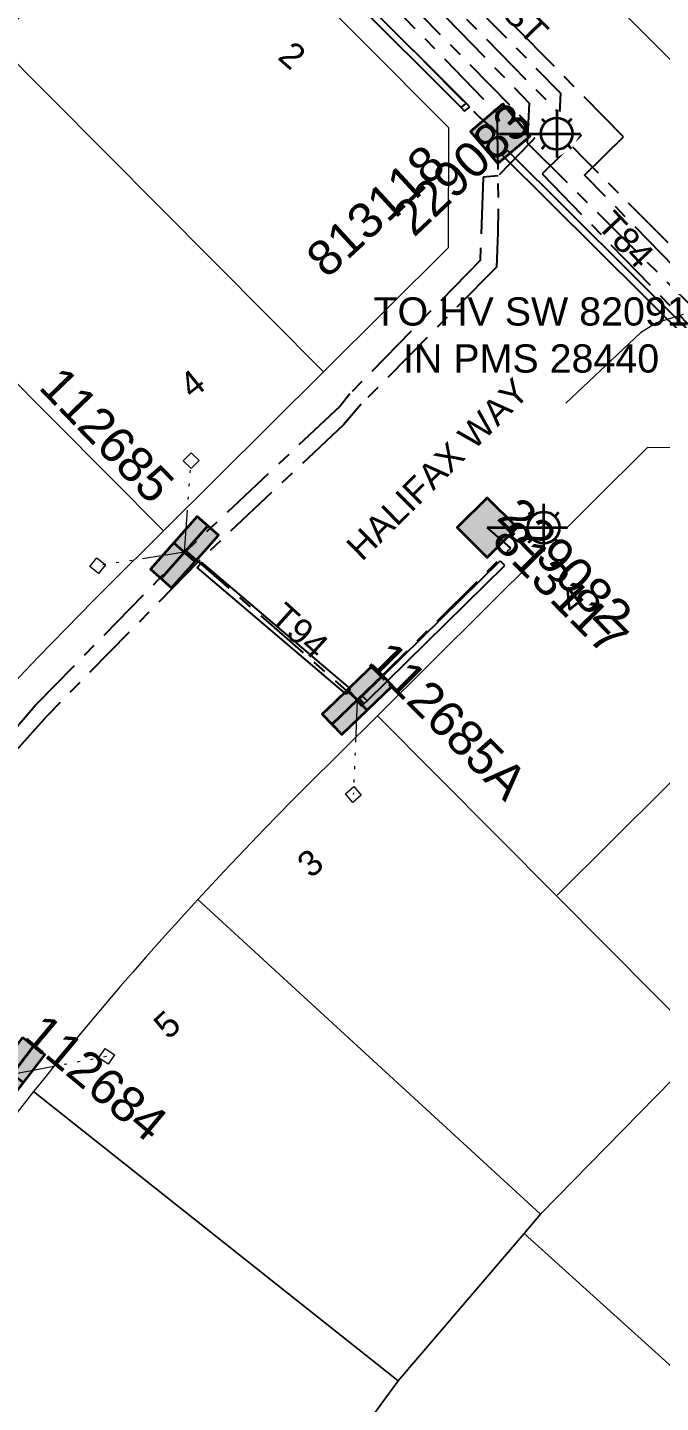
# Model space of a CAD drawing. Header units: metres. Extents: x 293418 to 294566, y 6233478 to 6234177.
# Drawn here: x 293670.1 to 293715, y 6233779.9 to 6233877.4 of the extents above; entities that cross this region are included whole.
import ezdxf
from ezdxf.enums import TextEntityAlignment as Align

# ---------------------------------------------------------------- set-up
doc = ezdxf.new("R2010")
doc.units = ezdxf.units.M
doc.linetypes.add('Cable Exist UG', pattern=[7, 4, -1, 1, -1])
doc.linetypes.add('PHANTOMX2', pattern=[6.6, 3, -0.75, 0.2, -0.75, 0.2, -0.75, 0.2, -0.75])
doc.layers.get('0').update_dxf_attribs({"color": 6})
doc.layers.add('_User Miscellaneous1_Cons Lines', color=6, linetype='Continuous', lineweight=13, transparency=0.7)
doc.layers.add('_User Miscellaneous3_Roads', color=7, linetype='Continuous', lineweight=13, transparency=0.5)
for name, color, linetype, lineweight in [('_User_HV_Exist', 1, 'Continuous', 35), ('_User_LV_Exist', 5, 'Continuous', 35), ('Cadastre Land Parcels_SP_EXT', 118, 'Continuous', 15), ('Cadastre Roads_SP_EXT', 218, 'Continuous', 15), ('Mains_HV_EXT', 13, 'Continuous', 25), ('Mains_LV_EXT', 163, 'Continuous', 25), ('Mains_LV_SL_EXT', 135, 'Continuous', 25), ('Services_SP_EXT', 42, 'PHANTOMX2', 20)]:
    doc.layers.add(name, color=color, linetype=linetype, lineweight=lineweight)
for name, color, linetype in [('Duct_SP_EXT', 30, 'Continuous'), ('Equip_SP_SL_EXT', 7, 'Continuous'), ('SupportsUG_SP_LV_EXT', 7, 'Continuous'), ('SupportsUG_SP_LV_SL_EXT', 7, 'Continuous')]:
    doc.layers.add(name, color=color, linetype=linetype)
doc.layers.add('Features_HIDE', color=1, linetype='Continuous', plot=False)
doc.styles.add('COLUMN_LABEL', font='arial.ttf', dxfattribs={"height": 2})
doc.styles.add('iecARIAL', font='arial.ttf', dxfattribs={"height": 2})
doc.styles.add('POLE_LABEL', font='arial.ttf', dxfattribs={"height": 2})
doc.styles.add('SL_LABEL', font='arial.ttf', dxfattribs={"height": 2})
doc.styles.get("Standard").update_dxf_attribs({"font": 'arial.ttf'})

# ---------------------------------------------------------------- blocks, each defined once
blk = doc.blocks.new('SL_LANTERN_EXT')
at = {"flags": 9}
for tag, p in [('LRATECODE', (-7.4, 0)), ('LOUTREACHVOCAB', (-7.2, 0)), ('LOUTREACH', (-7, 0)), ('LANTNUMBER', (-6.6, 0)), ('LNEW', (-6.4, 0)), ('LMASTVOCAB', (-6.2, 0)), ('LMAST', (-6, 0)), ('LLAMPVOCAB', (-5.8, 0)), ('LLAMP', (-5.6, 0)), ('LEXIST', (-5.4, 0)), ('LCHARGE3PERCENT', (-5.2, 0)), ('LCHARGE3', (-5, 0)), ('LCHARGE2PERCENT', (-4.8, 0)), ('LCHARGE2', (-4.6, 0)), ('LCHARGE1PERCENT', (-4.4, 0)), ('LCHARGE1', (-4.2, 0)), ('LCATEGORY', (-4, 0)), ('LBRACKETVOCAB', (-3.8, 0)), ('LBRACKET', (-3.6, 0)), ('LKINGHEIGHT', (-3.4, 0)), ('CREPLACE', (-3.2, 0)), ('CREMOVE', (-3, 0)), ('CNUMBER', (-2.8, 0)), ('CNEW', (-2.6, 0)), ('CEXIST', (-2.4, 0)), ('USAGE', (-2.2, 0)), ('STATE', (-2, 0)), ('OWNED_BY', (-1.8, 0)), ('ORIENTATION', (-1.6, 0)), ('OPERATING_VOLTAGE', (-1.4, 0)), ('NO_PHASES', (-1.2, 0)), ('LANTERN_TYPE', (-1, 0)), ('LANTERN_PURPOSE', (-0.8, 0)), ('CONTROL_TYPE', (-0.6, 0)), ('CONSTRUCTED_VOLTAGE', (-0.4, 0))]:
    blk.add_attdef(tag, text='', height=0.001, rotation=270, dxfattribs=at).set_placement(p, align=Align.MIDDLE_LEFT)
at = {"style": 'SL_LABEL', "flags": 9}
blk.add_attdef('STREET_CODE', text='', height=0.001, rotation=270, dxfattribs=at).set_placement((0.001, 0), align=Align.MIDDLE_LEFT)
at = {"flags": 1}
blk.add_attdef('Z', (0, 0), '', height=0.001, rotation=270, dxfattribs=at)
at = {"width": 0.9}
blk.add_attdef('LNUMBER', text='', height=1, dxfattribs=at).set_placement((7, -1), align=Align.MIDDLE_LEFT)
at = {"flags": 9}
for tag, p in [('LREMOVE', (0, -7.6)), ('LREPLACE', (0, -7.8)), ('LTYPE', (0, -8)), ('LTYPEVOCAB', (0, -8.2)), ('LEGEND', (0, -8.4)), ('SUBURB', (0, -8.6)), ('STREETNAME', (0, -8.8)), ('LOCATION', (0, -9)), ('NOTES', (0, -9.2)), ('MAINTAINED_BY', (0, -9.863))]:
    blk.add_attdef(tag, text='', height=0.001, dxfattribs=at).set_placement(p, align=Align.MIDDLE_LEFT)
blk.add_attdef('OPERATED_BY', (0, -9.607), '', height=0.001, dxfattribs=at)
at = {"layer": 'Features_HIDE', "width": 0.9}
blk.add_attdef('ASSET_NUM', text='', height=1, dxfattribs=at).set_placement((7, 1), align=Align.MIDDLE_LEFT)
blk.add_wipeout([(5.688, 0), (5.061, -1.061), (4, -1.688), (2.939, -1.061), (2.313, 0), (2.939, 1.061), (4, 1.687), (5.061, 1.061)])
for p, q in [((2.939, 1.061), (3.205, 0.795)), ((4, 1.687), (4, 0)), ((5.061, 1.061), (4.795, 0.795)), ((0, 0), (4, 0)), ((2.939, -1.061), (3.205, -0.795)), ((4, 0), (5.688, 0)), ((4, 0), (4, -1.688)), ((5.061, -1.061), (4.795, -0.795))]:
    blk.add_line(p, q)
blk.add_circle((4, 0), 1.125)
blk = doc.blocks.new('CCP_EXT')
at = {"flags": 9}
for tag, p in [('STATE', (0, -1.8)), ('USAGE', (0, -1.2)), ('LEGEND', (0, -1.4)), ('LIFE_SUPPORT', (0, -1.6)), ('NOTES', (0, -2))]:
    blk.add_attdef(tag, text='', height=0.2, dxfattribs=at).set_placement(p, align=Align.MIDDLE_LEFT)
blk.add_wipeout([(0, 0.566), (0.566, 0), (0, -0.566), (-0.566, 0)])
blk.add_lwpolyline([(-0.566, 0), (0, 0.566), (0.566, 0), (0, -0.566), (-0.566, 0)])
at = {"flags": 1}
blk.add_attdef('Z', (0, 0), '', height=0.2, dxfattribs=at)
at = {"flags": 9}
for tag, p in [('CCP_TYPE', (0, 0)), ('OPERATING_VOLTAGE', (0, -0.6)), ('ORIENTATION', (0, -0.8)), ('OWNED_BY', (0, -1)), ('CONSTRUCTED_VOLTAGE', (0, -0.2)), ('NO_PHASES', (0, -0.4))]:
    blk.add_attdef(tag, text='', height=0.2, dxfattribs=at).set_placement(p, align=Align.MIDDLE_LEFT)
blk = doc.blocks.new('PILLAR_EXT')
blk.add_hatch(color=256).paths.add_polyline_path([(-2.5, 1), (-2.5, -1), (2.5, -1), (2.5, 1)])
for p, q in [((0, 1), (0, -1)), ((-2.5, 0), (2.5, 0))]:
    blk.add_line(p, q)
at = {"ltscale": 10}
blk.add_line((2.5, 0), (-2.5, 0), dxfattribs=at)
blk.add_lwpolyline([(-2.5, -1), (-1.25, -1), (1.25, -1), (2.5, -1), (2.5, 1), (-2.5, 1)], close=True)
at = {"width": 0.9, "flags": 8}
blk.add_attdef('ASSET_NUM', text='', height=2, rotation=90, dxfattribs=at).set_placement((-2, 4), align=Align.MIDDLE_LEFT)
for tag, p, flags in [('OWNED_BY', (0, -0.2), 9), ('STATE', (0, -0.4), 9), ('SUPPORT_TYPE', (0, -0.6), 9), ('USAGE', (0, -0.8), 9), ('LEGEND', (0, -1), 9), ('STREETNAME', (0, -1.8), 9), ('SUBURB', (0, -2), 1), ('LOCATION', (0, -1.2), 9), ('NOTES', (0, -1.4), 9), ('PARENT', (0, -1.6), 9)]:
    blk.add_attdef(tag, p, '', height=0.2, dxfattribs=dict(flags=flags))
blk = doc.blocks.new('COLUMN_EXT')
blk.add_hatch(color=256).paths.add_polyline_path([(1.5, -1.5), (1.5, 1.5), (-1.5, 1.5), (-1.5, -1.5)])
blk.add_lwpolyline([(1.5, 1.5), (-1.5, 1.5), (-1.5, -1.5), (1.5, -1.5)], close=True)
at = {"flags": 9}
for tag, p in [('NOTES', (-1.813, 2)), ('STREETNAME', (-1.813, 1.6)), ('LOCATION', (-1.813, 1.4)), ('SUBURB', (-1.813, 1.8)), ('LEGEND', (-1.813, 1.2)), ('USAGE', (-1.813, 1)), ('COLUMN_TYPE', (-1.813, 0.4)), ('OWNED_BY', (-1.813, 0.6)), ('STATE', (-1.813, 0.8))]:
    blk.add_attdef(tag, text='', height=0.2, rotation=180, dxfattribs=at).set_placement(p, align=Align.MIDDLE_LEFT)
at = {"flags": 1}
blk.add_attdef('Z', (-1.813, 2.351), '', height=0.2, rotation=180, dxfattribs=at)
at = {"flags": 9}
for tag, style, p in [('STRUCTURE_PLANT_NUMBER', 'POLE_LABEL', (-1.813, -0.031)), ('STREET_CODE', 'COLUMN_LABEL', (-1.813, 0.2))]:
    blk.add_attdef(tag, text='', height=0.2, rotation=180, dxfattribs=dict(at, style=style)).set_placement(p, align=Align.MIDDLE_LEFT)
at = {"style": 'COLUMN_LABEL', "width": 0.9, "flags": 8}
blk.add_attdef('ASSET_NUM', text='', height=2, rotation=270, dxfattribs=at).set_placement((2, -4), align=Align.MIDDLE_LEFT)

msp = doc.modelspace()

# ---------------------------------------------------------------- linework, layer by layer
at = {"layer": '_User Miscellaneous1_Cons Lines', "flags": 128}
msp.add_lwpolyline([(293846.17, 6233845.31, 0), (293842.01, 6233849.493)], format="xyb", dxfattribs=at)
at = {"layer": '_User Miscellaneous3_Roads'}
for p, q in [((293714.122, 6233876.739, 103.021), (293705.902, 6233885.012, 103.058)), ((293716.887, 6233873.961, 103.066), (293714.122, 6233876.739, 103.021)), ((293714.72, 6233856.506, 102.774), (293713.589, 6233855.792, 102.846)), ((293716.597, 6233857.076, 102.864), (293714.72, 6233856.506, 102.774)), ((293713.589, 6233855.792, 102.846), (293708.275, 6233850.788, 102.602))]:
    msp.add_line(p, q, dxfattribs=at)
at = {"layer": 'Cadastre Land Parcels_SP_EXT', "linetype": 'Continuous'}
for points in [[(293699.962, 6233861.841), (293699.985, 6233870.325), (293680.942, 6233889.472), (293668.887, 6233877.482), (293667.824, 6233876.425), (293691.099, 6233853.024), (293699.962, 6233861.841)], [(293691.099, 6233853.024), (293667.824, 6233876.425), (293658.252, 6233866.904), (293656.479, 6233865.142), (293679.753, 6233841.741), (293691.099, 6233853.024)], [(293669.952, 6233831.811), (293670.902, 6233832.812), (293671.859, 6233833.808), (293672.819, 6233834.8), (293673.786, 6233835.786), (293674.757, 6233836.767), (293675.734, 6233837.743), (293679.753, 6233841.741), (293656.479, 6233865.142), (293647.722, 6233856.22), (293644.901, 6233853.348), (293669.006, 6233830.805), (293669.952, 6233831.811)], [(293731.016, 6233839.127), (293722.553, 6233847.636), (293714.066, 6233847.658), (293694.92, 6233828.617), (293707.616, 6233815.853), (293731.016, 6233839.127)], [(293741.595, 6233828.49), (293731.016, 6233839.127), (293707.616, 6233815.853), (293718.195, 6233805.216), (293741.595, 6233828.49)], [(293718.195, 6233805.216), (293707.616, 6233815.853), (293694.92, 6233828.617), (293689.836, 6233823.56), (293688.861, 6233822.585), (293687.891, 6233821.604), (293686.927, 6233820.617), (293685.969, 6233819.627), (293685.016, 6233818.629), (293684.069, 6233817.627), (293683.127, 6233816.619), (293682.19, 6233815.607), (293706.487, 6233793.27), (293718.195, 6233805.216)], [(293705.329, 6233791.917), (293706.487, 6233793.27), (293682.19, 6233815.607), (293681.259, 6233814.588), (293680.334, 6233813.566), (293679.414, 6233812.537), (293678.501, 6233811.503), (293677.592, 6233810.465), (293676.69, 6233809.421), (293675.794, 6233808.373), (293674.904, 6233807.319), (293674.019, 6233806.26), (293673.14, 6233805.196), (293672.268, 6233804.127), (293671.401, 6233803.054), (293670.541, 6233801.976), (293696.395, 6233781.462), (293705.329, 6233791.917)], [(293730.493, 6233770.614), (293731.217, 6233771.402), (293731.946, 6233772.185), (293732.679, 6233772.964), (293733.417, 6233773.738), (293734.16, 6233774.508), (293734.908, 6233775.273), (293735.659, 6233776.034), (293736.415, 6233776.79), (293741.468, 6233781.815), (293728.774, 6233794.579), (293718.195, 6233805.216), (293706.487, 6233793.27), (293705.33, 6233791.917), (293729.773, 6233769.824), (293730.493, 6233770.614)], [(293692.304, 6233775.849), (293696.395, 6233781.462), (293670.541, 6233801.976), (293669.707, 6233800.92), (293668.88, 6233799.86), (293668.058, 6233798.795), (293667.243, 6233797.727), (293666.433, 6233796.653), (293665.63, 6233795.575), (293664.832, 6233794.494), (293664.04, 6233793.407), (293663.253, 6233792.316), (293662.474, 6233791.22), (293661.699, 6233790.121), (293660.932, 6233789.017), (293660.17, 6233787.909), (293659.415, 6233786.797), (293658.665, 6233785.68), (293686.108, 6233767.347), (293692.304, 6233775.849)], [(293719.377, 6233757.221), (293720.082, 6233758.153), (293720.791, 6233759.079), (293721.507, 6233760.001), (293722.229, 6233760.918), (293722.957, 6233761.83), (293723.691, 6233762.738), (293724.431, 6233763.641), (293725.177, 6233764.539), (293725.929, 6233765.432), (293726.686, 6233766.32), (293727.45, 6233767.204), (293728.218, 6233768.082), (293728.992, 6233768.955), (293729.773, 6233769.824), (293705.33, 6233791.917), (293696.395, 6233781.462), (293692.304, 6233775.849), (293718.679, 6233756.286), (293719.377, 6233757.221)]]:
    msp.add_lwpolyline(points, close=True, dxfattribs=at)
at = {"layer": 'Duct_SP_EXT'}
for p, q in [((293682.548, 6233890.719), (293701.225, 6233872.085)), ((293682.209, 6233890.379), (293700.871, 6233871.76)), ((293701.225, 6233872.085), (293701.048, 6233871.922)), ((293701.225, 6233872.085), (293701.458, 6233871.81)), ((293700.871, 6233871.76), (293701.048, 6233871.922)), ((293700.871, 6233871.76), (293701.092, 6233871.5)), ((293701.092, 6233871.5), (293701.275, 6233871.655)), ((293701.458, 6233871.81), (293701.275, 6233871.655)), ((293703.781, 6233868.394), (293703.95, 6233868.564)), ((293703.781, 6233868.394), (293721.671, 6233850.598)), ((293704.12, 6233868.734), (293703.95, 6233868.564)), ((293704.12, 6233868.734), (293722.009, 6233850.939)), ((293682.144, 6233839.145), (293682.299, 6233839.328)), ((293692.714, 6233830.167), (293682.144, 6233839.145)), ((293682.454, 6233839.511), (293682.299, 6233839.328)), ((293693.024, 6233830.533), (293682.454, 6233839.511)), ((293693.857, 6233830.024), (293703.634, 6233839.626)), ((293694.19, 6233829.678), (293703.97, 6233839.284)), ((293703.634, 6233839.626), (293703.802, 6233839.455)), ((293703.97, 6233839.284), (293703.802, 6233839.455)), ((293692.714, 6233830.167), (293692.869, 6233830.35)), ((293693.024, 6233830.533), (293692.869, 6233830.35)), ((293693.474, 6233829.663), (293693.666, 6233829.844)), ((293693.474, 6233829.663), (293693.638, 6233829.488)), ((293693.803, 6233829.314), (293693.638, 6233829.488)), ((293693.666, 6233829.844), (293693.859, 6233830.026)), ((293693.666, 6233829.844), (293693.831, 6233829.67)), ((293693.803, 6233829.314), (293693.995, 6233829.495)), ((293693.995, 6233829.495), (293693.831, 6233829.67)), ((293693.859, 6233830.026), (293693.857, 6233830.024)), ((293693.857, 6233830.024), (293694.024, 6233829.851)), ((293693.859, 6233830.026), (293694.024, 6233829.851)), ((293693.995, 6233829.495), (293694.188, 6233829.676)), ((293694.188, 6233829.676), (293694.024, 6233829.851)), ((293694.19, 6233829.678), (293694.024, 6233829.851)), ((293694.188, 6233829.676), (293694.19, 6233829.678))]:
    msp.add_line(p, q, dxfattribs=at)
at = {"layer": 'Mains_LV_EXT', "linetype": 'Cable Exist UG'}
msp.add_lwpolyline([(293681.366, 6233840.3), (293693.499, 6233829.744)], dxfattribs=at)
at = {"layer": 'Mains_LV_SL_EXT', "linetype": 'Cable Exist UG'}
for points in [[(293682.585, 6233890.765), (293683.401, 6233889.944), (293683.401, 6233889.944), (293702.187, 6233871.054), (293703.575, 6233869.85)], [(293693.499, 6233829.744), (293694.178, 6233830.428), (293694.178, 6233830.428), (293704.376, 6233840.504), (293702.706, 6233841.974)]]:
    msp.add_lwpolyline(points, dxfattribs=at)

# ---------------------------------------------------------------- texts
at = {"layer": '_User_HV_Exist', "insert": (293705.821, 6233855.621), "char_height": 2, "attachment_point": 5}
msp.add_mtext_dynamic_manual_height_columns('TO HV SW 82091 IN PMS 28440', width=24.52845, gutter_width=12.5, heights=[0], dxfattribs=at)
at = {"layer": 'Cadastre Roads_SP_EXT'}
for s, rotation, p in [('RAVENSWOOD ST', 314.80149, (293690.168, 6233891.955)), ('HALIFAX WAY', 44.84268, (293693.828, 6233839.526))]:
    msp.add_text(s, height=1.8, rotation=rotation, dxfattribs=at).set_placement(p)
at = {"layer": 'Features_HIDE'}
for s, rotation, p in [('2', 318.81408, (293687.772, 6233875.255)), ('4', 38.65981, (293681.798, 6233851.037)), ('4', 38.45961, (293708.766, 6233835.707)), ('3', 39.54245, (293690.187, 6233817.046)), ('5', 43.00001, (293680.108, 6233805.599))]:
    msp.add_text(s, height=1.8, rotation=rotation, dxfattribs=at).set_placement(p)
at = {"layer": 'Mains_LV_EXT'}
for s, rotation, p in [('T84', 313.34179, (293710.402, 6233863.365)), ('T94', 317.8023, (293687.2, 6233835.449))]:
    msp.add_text(s, height=1.8, rotation=rotation, dxfattribs=at).set_placement(p)

# ---------------------------------------------------------------- next in the draw order: block references
at = {"layer": 'Services_SP_EXT'}
for p, rotation in [((293681.712, 6233846.721), 270.383109599679), ((293675.084, 6233839.272), 6.383109581814534), ((293693.216, 6233823.046), 85.88694431619486), ((293675.721, 6233804.475), 190.635501645683)]:
    msp.add_blockref('CCP_EXT', p, dxfattribs=dict(at, rotation=rotation))

# ---------------------------------------------------------------- next in the draw order: linework, layer by layer
at = {"layer": 'Mains_HV_EXT', "linetype": 'Cable Exist UG'}
for points in [[(293674.292, 6233892.382), (293673.03, 6233893.754), (293680.174, 6233901.12), (293681.702, 6233899.597), (293681.702, 6233899.597), (293707.905, 6233872.789), (293707.762, 6233869.974), (293726.552, 6233851.135), (293739.571, 6233838.095), (293750.446, 6233849.393), (293752.767, 6233849.474), (293787.947, 6233884.413), (293787.947, 6233884.413, 0.210307), (293792.681, 6233894.841), (293792.681, 6233894.841), (293792.245, 6233898.46), (293790.291, 6233904.606)], [(293674.292, 6233892.382), (293680.197, 6233898.242), (293705.697, 6233872.082), (293705.536, 6233869.271), (293729.509, 6233845.416), (293729.509, 6233845.416), (293739.684, 6233835.158), (293751.365, 6233847.419), (293753.665, 6233847.494), (293789.555, 6233883.157), (293790.639, 6233884.658), (293790.639, 6233884.658, 0.208377), (293794.663, 6233895.501), (293794.663, 6233895.501), (293794.304, 6233898.021), (293814.237, 6233878.722), (293814.237, 6233878.722, -0.172781), (293821.34, 6233874.505), (293821.34, 6233874.505), (293851.165, 6233844.595)]]:
    msp.add_lwpolyline(points, format="xyb", dxfattribs=at)
msp.add_lwpolyline([(293674.292, 6233892.382), (293675.399, 6233891.04), (293680.18, 6233895.327), (293680.18, 6233895.327), (293703.403, 6233871.378), (293703.497, 6233864.575), (293703.473, 6233862.905), (293703.473, 6233862.905), (293703.371, 6233860.453), (293693.783, 6233850.719), (293692.51, 6233849.27), (293692.51, 6233849.27), (293682.22, 6233839.551), (293671.481, 6233828.604), (293668.874, 6233825.681)], dxfattribs=at)
at = {"layer": 'Mains_LV_EXT', "linetype": 'Cable Exist UG'}
for points in [[(293742.865, 6233780.429), (293744.724, 6233782.282), (293744.724, 6233782.282), (293762.498, 6233800.01), (293762.577, 6233800.991), (293762.43, 6233810.39), (293745.058, 6233828.212), (293746.812, 6233832.109), (293746.812, 6233832.109), (293735.491, 6233843.633), (293733.328, 6233843.005), (293732.251, 6233844.069), (293732.251, 6233844.069), (293725.789, 6233850.44), (293709.618, 6233866.965), (293712.381, 6233869.678), (293689.052, 6233893.39), (293685.536, 6233894.053), (293681.932, 6233897.87), (293679.597, 6233900.187), (293674.292, 6233892.382)], [(293674.292, 6233892.382), (293679.536, 6233897.392), (293680.445, 6233896.488), (293680.445, 6233896.488), (293684.324, 6233892.273), (293684.324, 6233892.273), (293687.928, 6233891.579), (293709.37, 6233869.773), (293706.614, 6233867.057), (293724.087, 6233849.036), (293724.087, 6233849.036), (293732.504, 6233840.812)], [(293682.585, 6233890.765), (293686.77, 6233889.798), (293686.77, 6233889.798), (293706.342, 6233869.87), (293703.493, 6233866.918), (293702.429, 6233866.815), (293702.429, 6233866.815), (293702.208, 6233860.926), (293692.976, 6233851.458), (293692.272, 6233850.576), (293692.272, 6233850.576), (293681.366, 6233840.3)], [(293651.218, 6233805.996), (293653.246, 6233808.443), (293653.246, 6233808.443), (293659.942, 6233817.314), (293662.454, 6233820.07), (293668.075, 6233826.373), (293670.654, 6233829.344), (293681.366, 6233840.3)]]:
    msp.add_lwpolyline(points, dxfattribs=at)
at = {"layer": 'Services_SP_EXT'}
for points in [[(293681.24, 6233840.223), (293681.712, 6233846.721)], [(293681.24, 6233840.223), (293675.084, 6233839.272)], [(293693.499, 6233829.744), (293693.216, 6233823.046)], [(293669.024, 6233803.211), (293675.721, 6233804.475)]]:
    msp.add_lwpolyline(points, dxfattribs=at)

# ---------------------------------------------------------------- next in the draw order: block references
at = {"layer": '_User_LV_Exist'}
ref = msp.add_blockref('PILLAR_EXT', (293681.24, 6233840.223), dxfattribs=dict(at, rotation=48.38310978702096))
ref.add_attrib('ASSET_NUM', '112685', dxfattribs={"layer": '0', "height": 2.5, "rotation": 314.03457, "style": 'iecARIAL'}).set_placement((293679.811, 6233844.369), align=Align.MIDDLE_RIGHT)
ref = msp.add_blockref('PILLAR_EXT', (293693.499, 6233829.744), dxfattribs=dict(at, rotation=223.886944400673))
ref.add_attrib('ASSET_NUM', '112685A', dxfattribs={"layer": '0', "height": 2.5, "rotation": 314.96681, "style": 'iecARIAL'}).set_placement((293694.999, 6233833.244), align=Align.MIDDLE_LEFT)
ref = msp.add_blockref('PILLAR_EXT', (293669.024, 6233803.211), dxfattribs=dict(at, rotation=232.6355013221991))
ref.add_attrib('ASSET_NUM', '112684', dxfattribs={"layer": '0', "height": 2.5, "rotation": 320.02845, "style": 'iecARIAL'}).set_placement((293670.524, 6233806.711), align=Align.MIDDLE_LEFT)
at = {"layer": 'SupportsUG_SP_LV_EXT'}
ref = msp.add_blockref('PILLAR_EXT', (293681.24, 6233840.223), dxfattribs=dict(at, rotation=48.38310978702096))
ref.add_attrib('ASSET_NUM', '112685', dxfattribs={"layer": '0', "height": 2.5, "rotation": 314.03457, "style": 'iecARIAL'}).set_placement((293679.811, 6233844.369), align=Align.MIDDLE_RIGHT)
ref = msp.add_blockref('PILLAR_EXT', (293693.499, 6233829.744), dxfattribs=dict(at, rotation=223.886944400673))
ref.add_attrib('ASSET_NUM', '112685A', dxfattribs={"layer": '0', "height": 2.5, "rotation": 314.96681, "style": 'iecARIAL'}).set_placement((293694.999, 6233833.244), align=Align.MIDDLE_LEFT)
ref = msp.add_blockref('PILLAR_EXT', (293669.024, 6233803.211), dxfattribs=dict(at, rotation=232.6355013221991))
ref.add_attrib('ASSET_NUM', '112684', dxfattribs={"layer": '0', "height": 2.5, "rotation": 320.02845, "style": 'iecARIAL'}).set_placement((293670.524, 6233806.711), align=Align.MIDDLE_LEFT)

# ---------------------------------------------------------------- next in the draw order: block references
at = {"layer": 'Equip_SP_SL_EXT'}
ref = msp.add_blockref('SL_LANTERN_EXT', (293703.636, 6233869.905), dxfattribs=at)
ref.add_attrib('ASSET_NUM', '229083', dxfattribs={"layer": '0', "height": 2.5, "rotation": 43.28694, "style": 'iecARIAL'}).set_placement((293705.136, 6233871.405), align=Align.MIDDLE_RIGHT)
ref = msp.add_blockref('SL_LANTERN_EXT', (293702.706, 6233841.974), dxfattribs=at)
ref.add_attrib('ASSET_NUM', '229082', dxfattribs={"layer": '0', "height": 2.5, "rotation": 314.00538, "style": 'iecARIAL'}).set_placement((293704.206, 6233843.474), align=Align.MIDDLE_LEFT)

# ---------------------------------------------------------------- next in the draw order: block references
at = {"layer": 'SupportsUG_SP_LV_SL_EXT'}
ref = msp.add_blockref('COLUMN_EXT', (293703.636, 6233869.905), dxfattribs=dict(at, rotation=40.34159095080724))
ref.add_attrib('ASSET_NUM', '813118', dxfattribs={"layer": '0', "height": 2.5, "rotation": 42.68584, "style": 'COLUMN_LABEL'}).set_placement((293698.216, 6233869.316), align=Align.TOP_RIGHT)
ref = msp.add_blockref('COLUMN_EXT', (293702.706, 6233841.974), dxfattribs=dict(at, rotation=315.0000003301535))
ref.add_attrib('ASSET_NUM', '813117', dxfattribs={"layer": '0', "height": 2.5, "rotation": 314.78048, "style": 'COLUMN_LABEL'}).set_placement((293704.706, 6233842.724), align=Align.TOP_LEFT)

# ---------------------------------------------------------------- next in the draw order: block references
at = {"layer": '_User_LV_Exist'}
ref = msp.add_blockref('SL_LANTERN_EXT', (293703.636, 6233869.905), dxfattribs=at)
ref.add_attrib('ASSET_NUM', '229083', dxfattribs={"layer": '0', "height": 2.5, "rotation": 43.28694, "style": 'iecARIAL'}).set_placement((293705.136, 6233871.405), align=Align.MIDDLE_RIGHT)
ref = msp.add_blockref('SL_LANTERN_EXT', (293702.706, 6233841.974), dxfattribs=at)
ref.add_attrib('ASSET_NUM', '229082', dxfattribs={"layer": '0', "height": 2.5, "rotation": 314.00538, "style": 'iecARIAL'}).set_placement((293704.206, 6233843.474), align=Align.MIDDLE_LEFT)

# ---------------------------------------------------------------- next in the draw order: block references
ref = msp.add_blockref('COLUMN_EXT', (293703.636, 6233869.905), dxfattribs=dict(at, rotation=40.34159095080724))
ref.add_attrib('ASSET_NUM', '813118', dxfattribs={"layer": '0', "height": 2.5, "rotation": 42.68584, "style": 'COLUMN_LABEL'}).set_placement((293698.216, 6233869.316), align=Align.TOP_RIGHT)
ref = msp.add_blockref('COLUMN_EXT', (293702.706, 6233841.974), dxfattribs=dict(at, rotation=315.0000003301535))
ref.add_attrib('ASSET_NUM', '813117', dxfattribs={"layer": '0', "height": 2.5, "rotation": 314.78048, "style": 'COLUMN_LABEL'}).set_placement((293704.706, 6233842.724), align=Align.TOP_LEFT)

doc.saveas('drawing.dxf')
